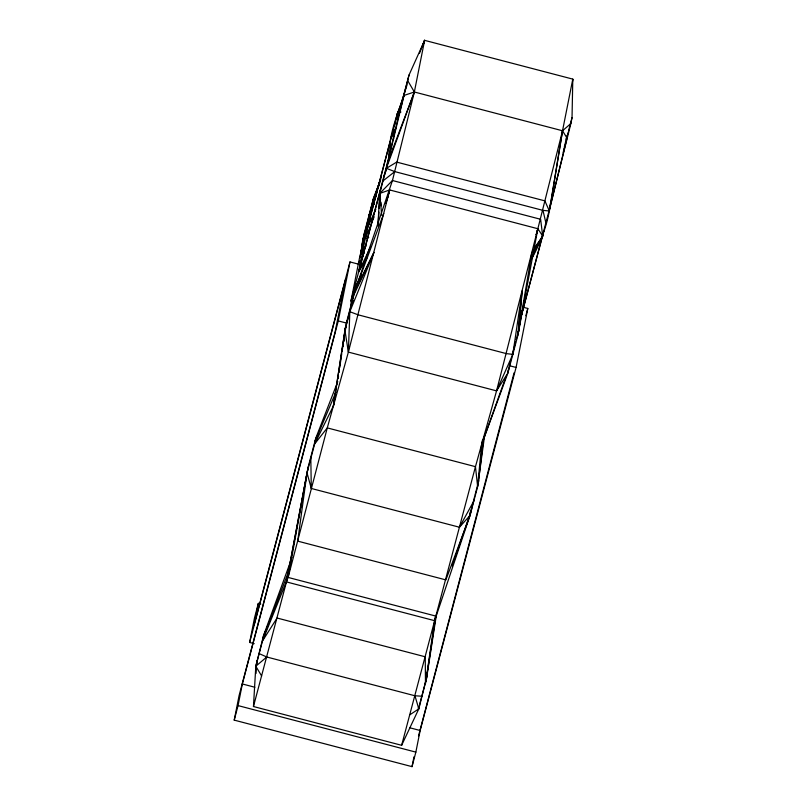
<?xml version="1.0" encoding="UTF-8"?>
<svg xmlns="http://www.w3.org/2000/svg" width="807" height="807" viewBox="0 0 807 807"><rect width="100%" height="100%" fill="white"/><g stroke="black" fill="none" stroke-linecap="round" stroke-linejoin="round"><path stroke-width="1.21" d="M520.081 320.48L550.364 205.876L570.862 123.552L572.032 117.651L572.788 79.116L424.613 40.35L409.038 75.001L401.361 104.042L387.37 163.226L350.984 300.961L351.418 305.974M389.942 144.181L390.003 141.669L367.488 227.503L358.701 271.747L366.862 258.089M256.051 673.442L256.212 668.438M436.506 614.208L426.59 678.031L418.803 708.879L401.634 745.305L253.459 706.529L255.809 666.229L262.487 640.96L288.109 577.429L327.279 427.902L348.382 352.104L349.824 311.724L373.954 252.399L355.504 289.32L392.454 180.516L414.354 91.998L424.613 40.35L419.529 53.232M550.465 203.354C548.145 223.196 540.882 242.181 531.238 259.592M388.823 158.939C388.379 136.817 396.55 115.714 404.115 95.297M377.938 225.799L379.714 193.448L380.733 188.344M377.999 225.789L378.876 212.08M379.108 208.347L379.663 199.622M379.986 194.638L380.218 190.896L358.701 271.747L370.584 246.771M426.913 673.048L426.59 678.031L419.912 703.301M572.577 81.588L572.788 79.116L562.529 130.774L549.345 210.98L542.98 210.385L394.805 171.609L386.351 168.33L404.025 95.428L414.354 91.998L562.529 130.774L567.018 138.068L550.364 205.876L562.529 130.774L570.862 123.552M401.634 745.305L475.454 466.668L496.557 390.87L512.818 354.374L522.129 291.176L518.498 331.97L537.855 228.724L562.529 130.774M253.459 706.529L286.465 581.918L290.429 561.934L263.596 635.391L262.487 640.96L277.073 618.031L425.249 656.797L425.481 683.61L434.64 620.684L470.007 515.491L477.643 486.591L481.587 444.627L507.906 372.995L517.741 335.742L519.698 323.264M522.038 310.655L521.695 314.387L543.212 233.546M517.741 335.742L522.129 291.176M518.982 327.027L518.498 331.97L531.924 252.278M478.228 483.655L483.534 438.342M435.609 615.822L434.64 620.684L286.465 581.918L307.013 472.841L314.649 443.941L327.279 427.902L475.454 466.668L477.643 486.591L484.815 434.025M343.076 346.163L343.399 343.711M343.721 341.25L344.206 337.578M344.528 335.117L345.668 326.532L333.412 405.86L314.649 443.941L315.819 438.07L337.79 381.58M361.022 254.286L361.859 248.122M362.192 245.661L363.19 238.267L360.679 254.427M343.903 341.169L344.236 338.708M345.416 330.103L346.425 322.719L356.25 285.547L361.385 274.269M522.21 310.655L521.695 314.387L522.916 308.244M361.526 251.794L361.869 249.323M362.383 245.631L362.736 243.159M363.079 240.698L363.937 234.534L373.772 197.281L380.642 179.88M338.153 378.604L338.506 376.123M339.051 372.41L339.404 369.929M339.767 367.447L340.12 364.966M340.473 362.494L341.734 353.809M342.087 351.327L345.668 326.532M360.81 254.306L363.19 238.267M426.035 680.826L435.83 615.862M359.206 263.132L359.589 260.651M359.972 258.159L363.937 234.534L365.268 232.426M315.819 438.07L308.183 466.971L288.402 572.183L263.042 638.176M523.239 307.265L527.798 308.456L516.077 367.447L420.154 730.496L415.857 752.124L412.024 766.65L234.212 720.126L239.094 695.543L335.016 332.494L345.557 279.404L249.635 642.453L254.195 643.653M249.635 642.453L254.518 617.88L258.351 603.354L260.792 603.989M234.212 720.126L238.055 705.6L242.342 683.973L338.274 320.914L349.986 261.932L359.105 264.313M258.351 603.354L254.064 624.981L349.986 261.932M261.66 676.024L255.809 666.229L263.596 635.391L267.732 626.323M308.183 466.971L288.109 577.429L436.284 616.205M350.984 300.961L359.761 256.717L396.126 119.103L407.051 84.846M335.228 396.721L333.412 405.86L344.912 330.345L356.25 285.547L358.681 281.189M362.827 245.772L362.454 242.009L373.772 197.281M401.493 103.861L397.145 113.999L396.126 119.103L398.386 119.254M400.776 112.355L400.191 109.944L409.038 75.001M409.835 714.79L418.803 708.879L419.731 704.229M412.024 766.65L413.981 756.815M482.495 440.057L481.587 444.627L506.12 376.254M470.007 515.491L459.455 527.233L311.28 488.457L307.013 472.841L297.702 541.124L445.878 579.9L470.007 515.491L474.667 496.376M514.059 372.844L418.52 735.984M532.731 252.107L542.707 236.098L543.726 230.994M563.185 152.594L564.123 147.873M508.854 368.234L509.227 366.328M535.616 246.296L542.707 236.098L537.855 228.724L389.68 189.948L348.382 352.104L496.557 390.87L507.906 372.995L508.662 369.182L507.815 371.543M536.161 234.736L537.855 228.724L496.557 390.87M381.671 215.187L379.714 193.448L386.351 168.33L414.354 91.998L407.868 80.902M288.21 570.367L291.71 557.092M564.355 146.692L568.189 132.177M568.511 130.966L572.032 117.651M474.99 495.165L478.803 480.72M509.731 364.209L510.649 360.729M512.183 354.919L514.029 347.948M514.331 346.788L515.562 342.138M516.177 339.808L519.244 328.197M525.861 315.759L527.798 308.456M387.441 198.33L389.68 189.948L379.714 193.448L380.531 199.692M536.252 234.706L537.855 228.724M385.958 203.182L389.68 189.948M423.604 43.901L424.613 40.35L421.99 47.361L424.613 40.35M566.02 139.268L567.099 135.717M381.176 177.348L373.026 201.054L377.283 191.955M452.142 565.899L470.592 512.556M401.361 104.042L396.126 119.103L401.654 103.821M380.541 179.84L373.026 201.054L379.704 183.572M348.11 318.049L344.912 330.345L348.382 352.104M469.906 513.161L471.177 509.62M370.988 210.012L368.86 215.903L369.868 213.623M373.127 204.11L374.408 200.58M383.749 213.512L355.504 289.32L358.954 281.361M358.701 271.747L361.354 264.686M414.354 91.998L387.37 163.226L388.369 160.946M393.604 131.006L390.507 139.117L392.031 135.697M393.826 126.558L395.178 123.098M384.051 175.785L386.361 169.954M375.79 209.437L367.488 227.503L370.736 219.393M374.166 216.75L365.289 238.559L368.728 237.551M360.9 260.681L364.189 252.692M362.454 242.009L366.862 231.589M315.234 441.005L335.883 392.141M374.509 204.11L372.279 204.837L376.355 195.657M367.488 227.503L369.031 224.074M532.116 257.241L538.985 242.574M354.747 293.102L373.954 252.399M397.145 113.999L399.929 108.461M353.032 300.769L351.338 304.138L353.093 300.85M418.177 708.304L419.358 706.095M372.279 204.837L374.579 200.529M459.455 527.233L473.82 501.036M368.456 226.071L367.367 223.418L369.999 219.333M367.367 223.418L370.151 219.524M366.126 245.953L363.089 249.625L364.946 248.193M379.714 193.448L392.454 180.516L540.629 219.292L542.707 236.098M396.338 128.242L392.807 131.662L393.624 138.844M356.25 285.547L357.965 283.903M255.809 666.229L266.774 656.999L414.949 695.775L422.142 696.239M383.032 180.889L394.805 171.609M386.351 168.33L396.701 162.106L544.876 200.872L549.345 210.98M512.818 354.374L506.403 353.627L358.227 314.851L349.824 311.724M338.274 320.914L346.243 323.002M509.237 365.652L516.077 367.447M242.342 683.973L254.881 687.251M409.895 727.813L420.154 730.496M238.055 705.6L415.857 752.124M259.148 653.599L266.774 656.999M354.838 286.354L356.19 288.321M389.488 144.221L391.849 148.306M414.949 695.775L418.803 708.879M542.98 210.385L546.026 223.539M380.854 202.184L381.338 205.926M310.826 458.386L311.28 488.457M256.919 660.661L256.949 664.363"/></g></svg>
